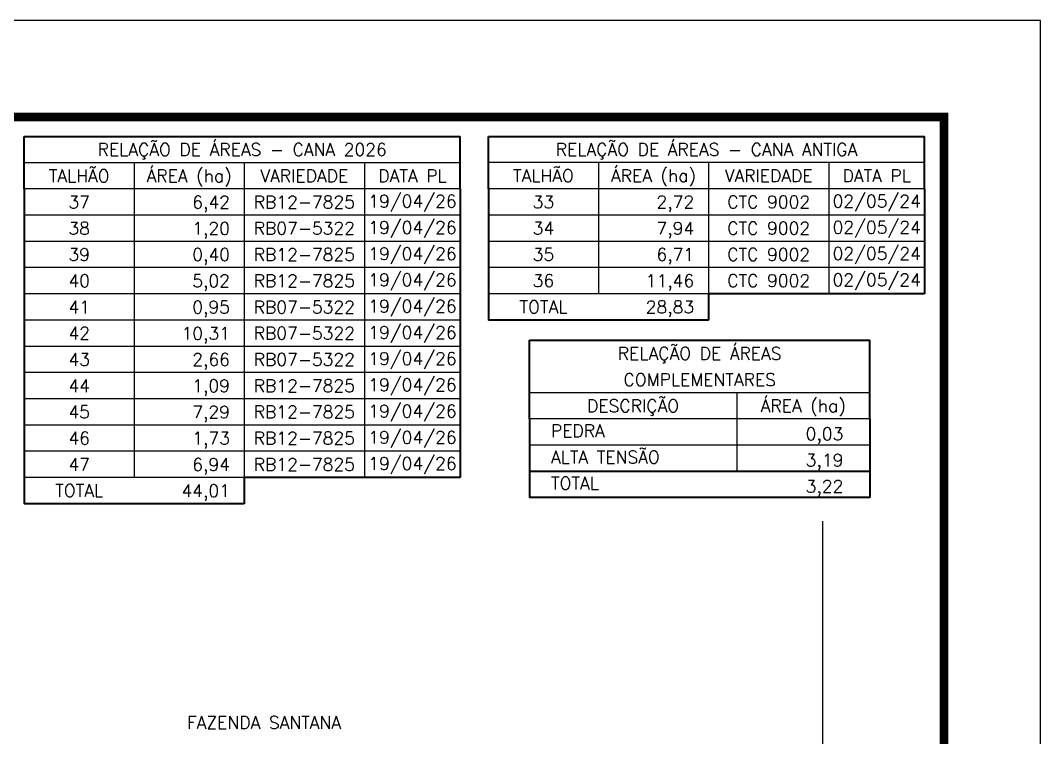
# Model space of a CAD drawing. Extents: x 733526 to 735626, y 7819318 to 7822288.
# Drawn here: x 734570 to 735626, y 7821546 to 7822288 of the extents above; entities that cross this region are included whole.
import ezdxf
from ezdxf.enums import TextEntityAlignment as Align

# ---------------------------------------------------------------- set-up
doc = ezdxf.new("R2010")
doc.units = 0
doc.header["$MEASUREMENT"] = 0
doc.linetypes.add('LIN0', pattern=[0])
for name, color, linetype in [('MALHA', 8, 'Continuous'), ('MARGEM', 5, 'Continuous'), ('QUADRO_DE_AREAS_CANA_2024', 7, 'Continuous'), ('QUADRO_DE_AREAS_COMPLEMENTARES', 7, 'Continuous'), ('TEXTO CONFRONTANTES', 7, 'Continuous')]:
    doc.layers.add(name, color=color, linetype=linetype)
doc.styles.add('Simplex', font='simplex.shx')

msp = doc.modelspace()

# ---------------------------------------------------------------- linework, layer by layer
at = {"layer": 'MALHA', "color": 8}
msp.add_lwpolyline([(735400, 7821769.6), (735400, 7820006), (735400, 7819652)], dxfattribs=at)
at = {"layer": 'MARGEM', "color": 174, "linetype": 'LIN0', "flags": 128}
msp.add_lwpolyline([(735625.8, 7819317.6), (735625.8, 7822287.6), (733525.8, 7822287.6), (733525.8, 7819317.6)], close=True, dxfattribs=at)
at = {"layer": 'MARGEM', "color": 174, "linetype": 'LIN0', "const_width": 9.09, "flags": 128}
msp.add_lwpolyline([(735525.8, 7819652), (735525.8, 7822187.6), (733625.8, 7822187.6), (733625.8, 7819652)], close=True, dxfattribs=at)
at = {"layer": 'QUADRO_DE_AREAS_CANA_2024', "color": 174, "linetype": 'ByBlock', "lineweight": 40}
for p, q in [((734573.9, 7822113.2), (734573.9, 7822167.5)), ((734573.9, 7822167.5), (735025.3, 7822167.5)), ((735025.3, 7822113.2), (735025.3, 7822167.5)), ((735054.4, 7822113.3), (735054.4, 7822167.6)), ((735054.4, 7822167.6), (735505.8, 7822167.6)), ((735505.8, 7822113.3), (735505.8, 7822167.6)), ((734573.9, 7822113.2), (734573.9, 7821787.5)), ((735025.3, 7822113.2), (735025.3, 7821814.6)), ((735054.4, 7822113.3), (735054.4, 7822004.7)), ((735505.8, 7822113.3), (735505.8, 7822004.7)), ((735054.4, 7822004.7), (735054.4, 7821977.6)), ((735282.1, 7822004.7), (735282.1, 7821977.6)), ((735505.8, 7822004.7), (735282.1, 7822004.7)), ((735282.1, 7821977.6), (735054.4, 7821977.6)), ((734801.7, 7821814.6), (734801.7, 7821787.5)), ((735025.3, 7821814.6), (734801.7, 7821814.6)), ((734801.7, 7821787.5), (734573.9, 7821787.5))]:
    msp.add_line(p, q, dxfattribs=at)
at = {"layer": 'QUADRO_DE_AREAS_CANA_2024', "linetype": 'Continuous'}
for p, q in [((735025.3, 7822140.3), (734573.9, 7822140.3)), ((734687.8, 7822140.3), (734687.8, 7821814.6)), ((734801.7, 7822140.3), (734801.7, 7821814.6)), ((734926.2, 7822140.3), (734926.2, 7821814.6)), ((735505.8, 7822140.4), (735054.4, 7822140.4)), ((735168.3, 7822140.4), (735168.3, 7822004.7)), ((735282.1, 7822140.4), (735282.1, 7822004.7)), ((735406.6, 7822140.4), (735406.6, 7822004.7)), ((735025.3, 7822113.2), (734573.9, 7822113.2)), ((735505.8, 7822113.3), (735054.4, 7822113.3)), ((735025.3, 7822086), (734573.9, 7822086)), ((735505.8, 7822086.1), (735054.4, 7822086.1)), ((735025.3, 7822058.9), (734573.9, 7822058.9)), ((735505.8, 7822059), (735054.4, 7822059)), ((735025.3, 7822031.8), (734573.9, 7822031.8)), ((735505.8, 7822031.9), (735054.4, 7822031.9)), ((735025.3, 7822004.6), (734573.9, 7822004.6)), ((735282.1, 7822004.7), (735054.4, 7822004.7)), ((735025.3, 7821977.5), (734573.9, 7821977.5)), ((735025.3, 7821950.3), (734573.9, 7821950.3)), ((735025.3, 7821923.2), (734573.9, 7821923.2)), ((735025.3, 7821896), (734573.9, 7821896)), ((735025.3, 7821868.9), (734573.9, 7821868.9)), ((735025.3, 7821841.8), (734573.9, 7821841.8)), ((734801.7, 7821814.6), (734573.9, 7821814.6))]:
    msp.add_line(p, q, dxfattribs=at)
at = {"layer": 'QUADRO_DE_AREAS_COMPLEMENTARES', "color": 174, "linetype": 'ByBlock', "lineweight": 40}
for p, q in [((735096.9, 7821875.2), (735096.9, 7821956.6)), ((735096.9, 7821956.6), (735449.1, 7821956.6)), ((735449.1, 7821875.2), (735449.1, 7821956.6)), ((735096.9, 7821875.2), (735096.9, 7821820.9)), ((735449.1, 7821875.2), (735449.1, 7821820.9)), ((735449.1, 7821820.9), (735096.9, 7821820.9)), ((735096.9, 7821820.9), (735096.9, 7821793.8)), ((735449.1, 7821820.9), (735449.1, 7821793.8)), ((735449.1, 7821793.8), (735096.9, 7821793.8))]:
    msp.add_line(p, q, dxfattribs=at)
at = {"layer": 'QUADRO_DE_AREAS_COMPLEMENTARES', "linetype": 'Continuous'}
for p, q in [((735449.1, 7821902.3), (735096.9, 7821902.3)), ((735311.3, 7821902.3), (735311.3, 7821820.9)), ((735449.1, 7821875.2), (735096.9, 7821875.2)), ((735449.1, 7821848), (735096.9, 7821848))]:
    msp.add_line(p, q, dxfattribs=at)

# ---------------------------------------------------------------- texts
at = {"layer": 'QUADRO_DE_AREAS_CANA_2024', "linetype": 'Continuous', "style": 'Simplex'}
for s, p in [('RELAÇÃO DE ÁREAS - CANA 2026', (734799.6, 7822153.9)), ('RELAÇÃO DE ÁREAS - CANA ANTIGA', (735280.1, 7822154)), ('TALHÃO', (734630.9, 7822126.7)), ('ÁREA (ha)', (734744.7, 7822126.7)), ('TALHÃO', (735111.3, 7822126.9)), ('ÁREA (ha)', (735225.2, 7822126.9)), ('VARIEDADE', (735344.4, 7822126.9)), ('DATA PL', (735456.2, 7822126.9)), ('VARIEDADE', (734863.9, 7822126.7)), ('DATA PL', (734975.8, 7822126.7)), ('37', (734630.9, 7822099.6)), ('RB12-7825', (734863.9, 7822099.6)), ('19/04/26', (734975.8, 7822100.5)), ('33', (735111.3, 7822099.7)), ('CTC 9002', (735344.4, 7822099.7)), ('02/05/24', (735456.2, 7822100.6)), ('19/04/26', (734975.8, 7822073.3)), ('02/05/24', (735456.2, 7822073.5)), ('38', (734630.9, 7822072.5)), ('RB07-5322', (734863.9, 7822072.5)), ('34', (735111.3, 7822072.6)), ('CTC 9002', (735344.4, 7822072.6)), ('39', (734630.9, 7822045.3)), ('RB12-7825', (734863.9, 7822045.3)), ('19/04/26', (734975.8, 7822046.2)), ('35', (735111.3, 7822045.4)), ('CTC 9002', (735344.4, 7822045.4)), ('02/05/24', (735456.2, 7822046.3)), ('19/04/26', (734975.8, 7822019.1)), ('02/05/24', (735456.2, 7822019.2)), ('40', (734630.9, 7822018.2)), ('RB12-7825', (734863.9, 7822018.2)), ('36', (735111.3, 7822018.3)), ('CTC 9002', (735344.4, 7822018.3)), ('41', (734630.9, 7821991)), ('RB07-5322', (734863.9, 7821991)), ('19/04/26', (734975.8, 7821991.9)), ('TOTAL', (735111.3, 7821991.2)), ('42', (734630.9, 7821963.9)), ('RB07-5322', (734863.9, 7821963.9)), ('19/04/26', (734975.8, 7821964.8)), ('43', (734630.9, 7821936.8)), ('RB07-5322', (734863.9, 7821936.8)), ('19/04/26', (734975.8, 7821937.6)), ('44', (734630.9, 7821909.6)), ('RB12-7825', (734863.9, 7821909.6)), ('19/04/26', (734975.8, 7821910.5)), ('19/04/26', (734975.8, 7821883.4)), ('45', (734630.9, 7821882.5)), ('RB12-7825', (734863.9, 7821882.5)), ('46', (734630.9, 7821855.3)), ('RB12-7825', (734863.9, 7821855.3)), ('19/04/26', (734975.8, 7821856.2)), ('19/04/26', (734975.8, 7821829.1)), ('47', (734630.9, 7821828.2)), ('RB12-7825', (734863.9, 7821828.2)), ('TOTAL', (734630.9, 7821801.1))]:
    msp.add_text(s, height=13, dxfattribs=at).set_placement(p, align=Align.MIDDLE_CENTER)
for s, p in [('6,42', (734786.9, 7822093)), ('2,72', (735267.3, 7822093.2)), ('1,20', (734786.9, 7822065.9)), ('7,94', (735267.3, 7822066)), ('0,40', (734786.9, 7822038.8)), ('6,71', (735267.3, 7822038.9)), ('5,02', (734786.9, 7822011.6)), ('11,46', (735267.3, 7822011.7)), ('0,95', (734786.9, 7821984.5)), ('28,83', (735267.3, 7821984.6)), ('10,31', (734786.9, 7821957.3)), ('2,66', (734786.9, 7821930.2)), ('1,09', (734786.9, 7821903.1)), ('7,29', (734786.9, 7821875.9)), ('1,73', (734786.9, 7821848.8)), ('6,94', (734786.9, 7821821.6)), ('44,01', (734786.9, 7821794.5))]:
    msp.add_text(s, height=13, dxfattribs=at).set_placement(p, align=Align.RIGHT)
at = {"layer": 'QUADRO_DE_AREAS_COMPLEMENTARES', "linetype": 'Continuous', "style": 'Simplex'}
for s, p in [('RELAÇÃO DE ÁREAS', (735273, 7821943)), ('COMPLEMENTARES', (735273, 7821915.9)), ('DESCRIÇÃO', (735204.1, 7821888.8)), ('ÁREA (ha)', (735380.2, 7821888.8))]:
    msp.add_text(s, height=13, dxfattribs=at).set_placement(p, align=Align.MIDDLE_CENTER)
for s, p in [('PEDRA', (735119.1, 7821863)), ('ALTA TENSÃO', (735119.1, 7821835.8)), ('TOTAL', (735119.1, 7821808.7))]:
    msp.add_text(s, height=13, dxfattribs=at).set_placement(p, align=Align.MIDDLE_LEFT)
for s, p in [('0,03', (735421.7, 7821853.3)), ('3,19', (735421.7, 7821826.2)), ('3,22', (735421.7, 7821799))]:
    msp.add_text(s, height=13, dxfattribs=at).set_placement(p, align=Align.RIGHT)
at = {"layer": 'TEXTO CONFRONTANTES', "linetype": 'Continuous', "style": 'Simplex'}
msp.add_text('FAZENDA SANTANA', height=13, dxfattribs=at).set_placement((734742.5, 7821554.6))

doc.saveas('drawing.dxf')
